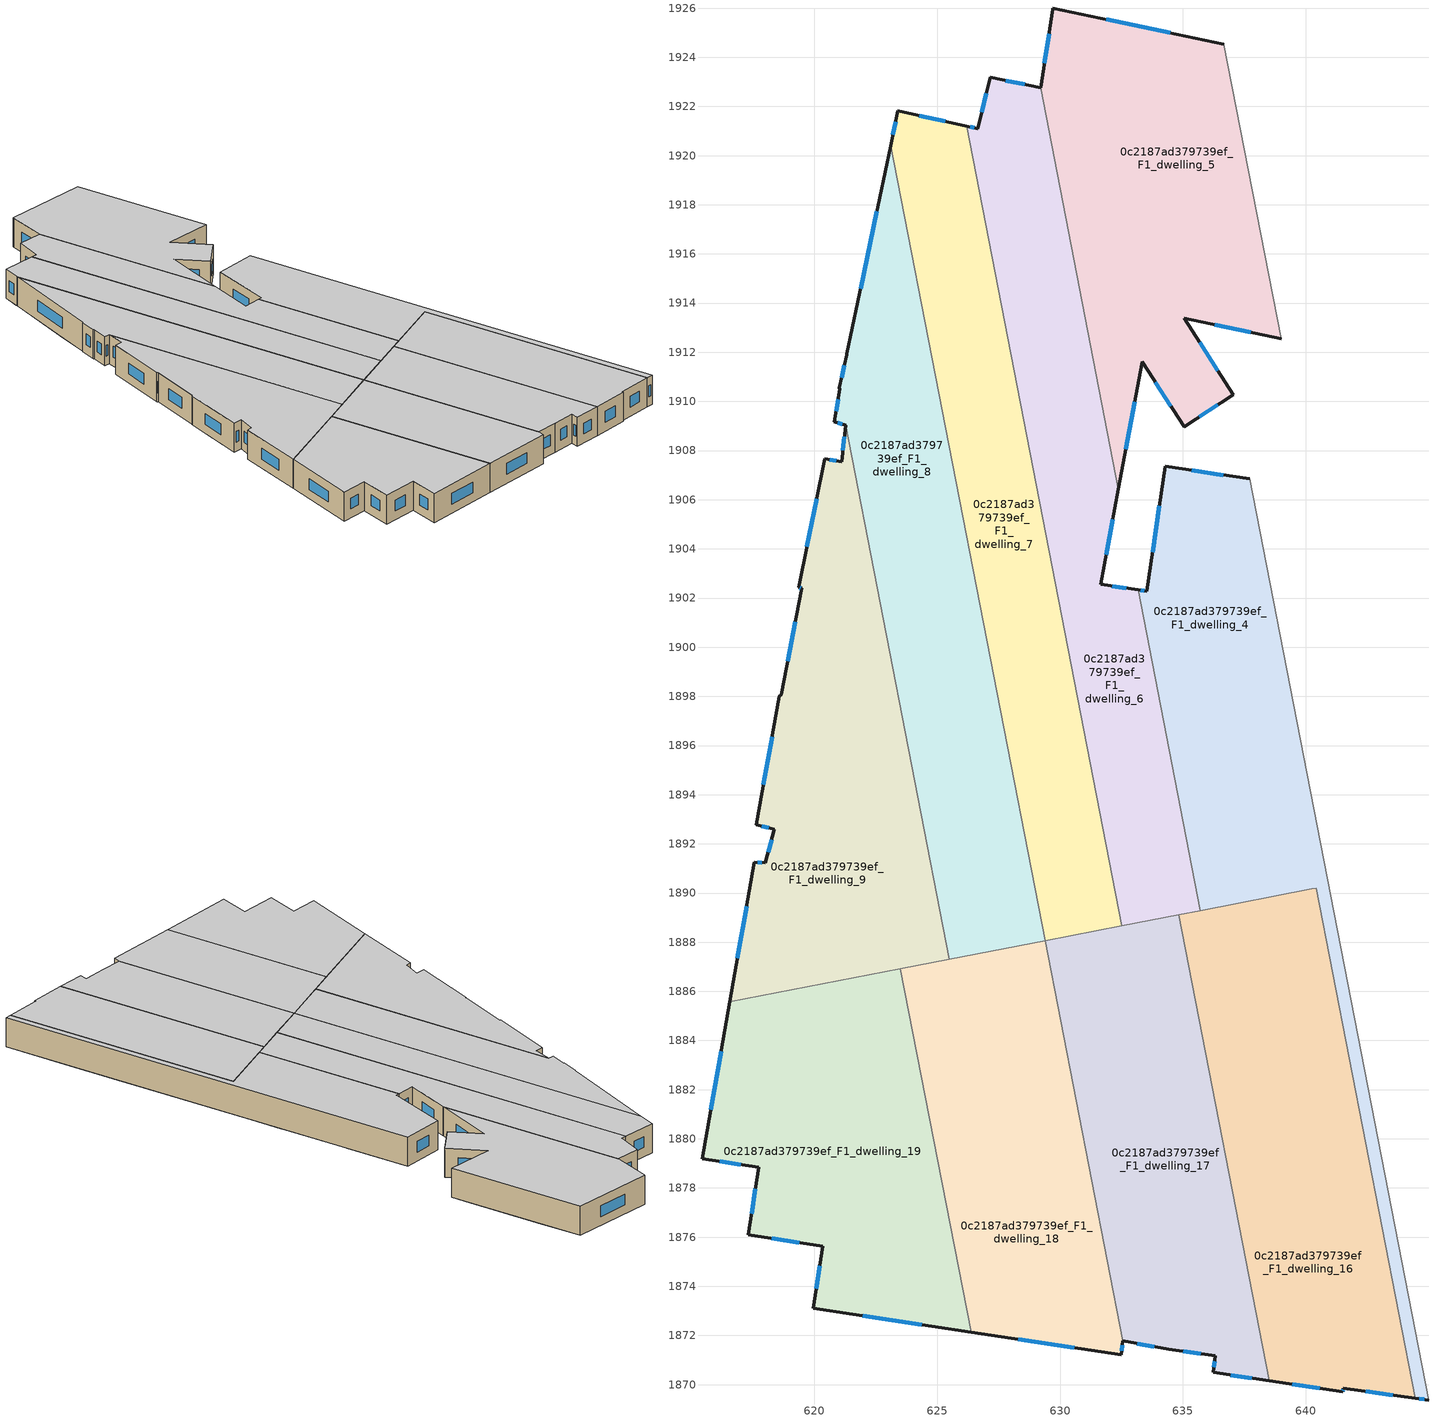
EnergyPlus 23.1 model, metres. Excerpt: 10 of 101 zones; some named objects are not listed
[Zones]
0c2187ad379739ef_F1_dwelling_16
 floor to 0c2187ad379739ef_F0_dwelling_19 (EU_floor_Construction): 643.39,1874.84 644.44,1869.45 642.78,1869.67 637.81,1873.75 636.5,1880.49 z3
 floor to 0c2187ad379739ef_F0_dwelling_18 (EU_floor_Construction): 642.34,1880.3 643.39,1874.84 636.5,1880.49 635.44,1885.94 z3
 floor to 0c2187ad379739ef_F0_dwelling_20 (EU_floor_Construction): 642.78,1869.67 641.52,1869.84 641.5,1869.7 638.5,1870.15 637.81,1873.75 z3
 floor to 0c2187ad379739ef_F0_dwelling_17 (EU_floor_Construction): 641.47,1884.73 642.34,1880.3 635.44,1885.94 634.89,1888.74 635.27,1889.2 635.7,1889.29 635.87,1889.32 z3
 floor to 0c2187ad379739ef_F0_dwelling_7 (EU_floor_Construction): 635.27,1889.2 634.89,1888.74 634.82,1889.11 z3
 floor to 0c2187ad379739ef_F0_dwelling_16 (EU_floor_Construction): 640.41,1890.2 641.47,1884.73 635.87,1889.32 z3
 wall outside (EU_wall_Construction): 638.5,1870.15 641.5,1869.7 641.52,1869.84 644.44,1869.45 z3:6
 wall to 0c2187ad379739ef_F1_dwelling_4 (EU_wall_Construction): 644.44,1869.45 640.41,1890.2 640.25,1890.17 635.7,1889.29 z3:6
 wall to 0c2187ad379739ef_F1_dwelling_17 (EU_wall_Construction): 634.82,1889.11 638.5,1870.15 z3:6
 wall to 0c2187ad379739ef_F1_dwelling_6 (EU_wall_Construction): 635.7,1889.29 634.82,1889.11 z3:6
 window (EU_Window_Construction): 642.44,1869.72 643.53,1869.57 / 641.51,1869.75 641.52,1869.8 / 639.44,1870.01 640.56,1869.84 z3.94:5.06
 ceiling to 0c2187ad379739ef_F2_dwelling_16 (EU_floor_Construction): 644.44,1869.45 640.41,1890.2 634.82,1889.11 638.5,1870.15 641.5,1869.7 641.52,1869.84 z6
0c2187ad379739ef_F1_dwelling_17
 floor to 0c2187ad379739ef_F0_dwelling_20 (EU_floor_Construction): 637.81,1873.75 638.5,1870.15 636.23,1870.49 636.32,1871.17 634.42,1871.44 632.55,1871.78 631.1,1879.24 z3
 floor to 0c2187ad379739ef_F0_dwelling_19 (EU_floor_Construction): 636.5,1880.49 637.81,1873.75 631.1,1879.24 630.34,1883.17 631.43,1884.51 631.49,1884.59 z3
 floor to 0c2187ad379739ef_F0_dwelling_18 (EU_floor_Construction): 635.44,1885.94 636.5,1880.49 631.49,1884.59 633.74,1887.33 z3
 floor to 0c2187ad379739ef_F0_dwelling_17 (EU_floor_Construction): 634.89,1888.74 635.44,1885.94 633.74,1887.33 z3
 floor to 0c2187ad379739ef_F0_dwelling_7 (EU_floor_Construction): 634.82,1889.11 634.89,1888.74 634.65,1888.44 634.01,1888.96 z3
 floor adiabatic (EU_floor_Construction): 634.65,1888.44 631.49,1884.59 631.43,1884.51 629.82,1885.84 629.39,1888.06 634.01,1888.96 z3
 floor to 0c2187ad379739ef_F0_dwelling_9 (EU_floor_Construction): 631.43,1884.51 630.34,1883.17 629.82,1885.84 z3
 wall outside (EU_wall_Construction): 632.55,1871.78 634.42,1871.44 636.32,1871.17 636.23,1870.49 638.5,1870.15 z3:6
 wall to 0c2187ad379739ef_F1_dwelling_18 (EU_wall_Construction): 629.39,1888.06 632.55,1871.78 z3:6
 wall to 0c2187ad379739ef_F1_dwelling_7 (EU_wall_Construction): 632.51,1888.67 629.39,1888.06 z3:6
 wall to 0c2187ad379739ef_F1_dwelling_6 (EU_wall_Construction): 634.82,1889.11 632.51,1888.67 z3:6
 window (EU_Window_Construction): 635.02,1871.36 635.72,1871.26 / 633.14,1871.67 633.84,1871.55 / 636.94,1870.39 637.79,1870.26 / 636.29,1870.96 636.26,1870.71 z3.94:5.06
 ceiling to 0c2187ad379739ef_F2_dwelling_17 (EU_floor_Construction): 638.5,1870.15 634.82,1889.11 629.39,1888.06 632.55,1871.78 634.42,1871.44 636.32,1871.17 636.23,1870.49 z6
0c2187ad379739ef_F1_dwelling_18
 floor to 0c2187ad379739ef_F0_dwelling_9 (EU_floor_Construction): 629.82,1885.84 630.34,1883.17 627.52,1879.73 624.41,1882.28 623.51,1886.92 627.54,1887.7 z3
 floor to 0c2187ad379739ef_F0_dwelling_10 (EU_floor_Construction): 627.52,1879.73 625.4,1877.15 624.41,1882.28 z3
 floor to 0c2187ad379739ef_F0_dwelling_20 (EU_floor_Construction): 631.1,1879.24 632.55,1871.78 632.49,1871.21 626.38,1872.13 625.4,1877.15 628.71,1881.19 z3
 floor adiabatic (EU_floor_Construction): 629.39,1888.06 629.82,1885.84 627.54,1887.7 z3
 floor to 0c2187ad379739ef_F0_dwelling_19 (EU_floor_Construction): 630.34,1883.17 631.1,1879.24 628.71,1881.19 z3
 wall outside (EU_wall_Construction): 626.38,1872.13 632.49,1871.21 632.55,1871.78 z3:6
 wall to 0c2187ad379739ef_F1_dwelling_19 (EU_wall_Construction): 623.51,1886.92 626.38,1872.13 z3:6
 wall to 0c2187ad379739ef_F1_dwelling_8 (EU_wall_Construction): 629.39,1888.06 625.5,1887.3 z3:6
 wall to 0c2187ad379739ef_F1_dwelling_9 (EU_wall_Construction): 625.5,1887.3 623.51,1886.92 z3:6
 window (EU_Window_Construction): 628.29,1871.84 630.57,1871.5 / 632.51,1871.39 632.53,1871.6 z3.94:5.06
 ceiling to 0c2187ad379739ef_F2_dwelling_18 (EU_floor_Construction): 632.49,1871.21 632.55,1871.78 629.39,1888.06 623.51,1886.92 626.38,1872.13 z6
0c2187ad379739ef_F1_dwelling_19
 floor to 0c2187ad379739ef_F0_dwelling_10 (EU_floor_Construction): 624.41,1882.28 625.4,1877.15 621.86,1872.82 619.95,1873.1 620.33,1875.63 617.32,1876.09 617.73,1878.84 615.44,1879.19 616.56,1885.57 619.66,1886.17 z3
 floor to 0c2187ad379739ef_F0_dwelling_20 (EU_floor_Construction): 625.4,1877.15 626.38,1872.13 621.86,1872.82 z3
 floor to 0c2187ad379739ef_F0_dwelling_9 (EU_floor_Construction): 623.51,1886.92 624.41,1882.28 619.66,1886.17 z3
 wall outside (EU_wall_Construction): 616.56,1885.57 615.44,1879.19 617.73,1878.84 617.32,1876.09 620.33,1875.63 619.95,1873.1 626.38,1872.13 z3:6
 wall to 0c2187ad379739ef_F1_dwelling_9 (EU_wall_Construction): 623.51,1886.92 616.56,1885.57 z3:6
 window (EU_Window_Construction): 621.97,1872.8 624.36,1872.44 / 620.21,1874.84 620.07,1873.9 / 618.26,1875.95 619.39,1875.78 / 617.6,1877.98 617.45,1876.95 / 616.16,1879.08 617.02,1878.95 / 616.21,1883.57 615.79,1881.19 z3.94:5.06
 ceiling to 0c2187ad379739ef_F2_dwelling_19 (EU_floor_Construction): 626.38,1872.13 623.51,1886.92 616.56,1885.57 615.44,1879.19 617.73,1878.84 617.32,1876.09 620.33,1875.63 619.95,1873.1 z6
0c2187ad379739ef_F1_dwelling_4
 floor to 0c2187ad379739ef_F0_dwelling_5 (EU_floor_Construction): 637.72,1906.85 638.82,1901.16 638.75,1901.12 638.85,1901.04 640.02,1895.01 633.57,1900.29 633.17,1902.33 633.53,1902.28 634.27,1907.35 z3
 floor to 0c2187ad379739ef_F0_dwelling_17 (EU_floor_Construction): 642.12,1884.21 642.98,1879.77 642.34,1880.3 641.47,1884.73 z3; 635.87,1889.32 635.7,1889.29 635.67,1889.49 z3
 floor to 0c2187ad379739ef_F0_dwelling_6 (EU_floor_Construction): 640.02,1895.01 640.02,1895 637.46,1891.87 634.78,1894.07 633.57,1900.29 z3
 floor to 0c2187ad379739ef_F0_dwelling_7 (EU_floor_Construction): 637.46,1891.87 635.64,1889.65 634.78,1894.07 z3
 floor to 0c2187ad379739ef_F0_dwelling_18 (EU_floor_Construction): 642.98,1879.77 644.04,1874.32 643.39,1874.84 642.34,1880.3 z3
 floor to 0c2187ad379739ef_F0_dwelling_19 (EU_floor_Construction): 644.04,1874.32 645,1869.37 644.44,1869.45 643.39,1874.84 z3
 floor to 0c2187ad379739ef_F0_dwelling_16 (EU_floor_Construction): 640.56,1892.23 642.12,1884.21 641.47,1884.73 640.41,1890.2 640.24,1890.17 635.87,1889.32 635.67,1889.49 635.64,1889.64 638.88,1893.6 z3
 floor to 0c2187ad379739ef_F0_dwelling_14 (EU_floor_Construction): 640.02,1895 640.56,1892.23 638.88,1893.6 z3
 wall outside (EU_wall_Construction): 637.72,1906.85 634.27,1907.35 633.53,1902.28 633.17,1902.33 / 644.44,1869.45 645,1869.37 z3:6
 wall to 0c2187ad379739ef_F1_dwelling_6 (EU_wall_Construction): 633.17,1902.33 635.7,1889.29 z3:6
 wall to 0c2187ad379739ef_F1_dwelling_3 (EU_wall_Construction): 645,1869.37 637.72,1906.85 z3:6
 window (EU_Window_Construction): 633.42,1902.3 633.28,1902.32 / 634.04,1905.76 633.76,1903.87 / 636.64,1907.01 635.35,1907.19 / 644.62,1869.43 644.82,1869.4 z3.94:5.06
 ceiling to 0c2187ad379739ef_F2_dwelling_4 (EU_floor_Construction): 645,1869.37 637.72,1906.85 634.27,1907.35 633.53,1902.28 633.17,1902.33 635.7,1889.29 640.24,1890.17 640.41,1890.2 644.44,1869.45 z6
0c2187ad379739ef_F1_dwelling_5
 floor to 0c2187ad379739ef_F0_dwelling_3 (EU_floor_Construction): 638.76,1913.78 639,1912.54 635.05,1913.38 637.05,1910.26 636.3,1909.78 630.86,1914.23 629.47,1921.38 z3
 floor to 0c2187ad379739ef_F0_dwelling_4 (EU_floor_Construction): 633.35,1911.62 632.38,1906.42 630.86,1914.23 636.3,1909.78 635.04,1908.97 z3
 floor to 0c2187ad379739ef_F0_dwelling_2 (EU_floor_Construction): 637.45,1920.49 638.76,1913.78 629.47,1921.38 629.2,1922.76 629.71,1925.95 629.7,1926 631.07,1925.72 z3
 floor to 0c2187ad379739ef_F0_dwelling_1 (EU_floor_Construction): 636.67,1924.54 637.45,1920.49 631.07,1925.72 z3
 wall outside (EU_wall_Construction): 632.38,1906.42 633.35,1911.62 635.04,1908.97 637.05,1910.26 635.05,1913.38 639,1912.54 / 636.67,1924.54 629.7,1926 629.71,1925.95 629.2,1922.76 z3:6
 wall to 0c2187ad379739ef_F1_dwelling_6 (EU_wall_Construction): 629.2,1922.76 632.38,1906.42 z3:6
 wall to 0c2187ad379739ef_F1_dwelling_2 (EU_wall_Construction): 639,1912.54 636.67,1924.54 z3:6
 window (EU_Window_Construction): 633.88,1910.79 634.51,1909.8 / 632.68,1908.05 633.04,1909.99 / 629.55,1924.95 629.36,1923.76 / 634.48,1925 631.89,1925.55 / 636.28,1913.11 637.76,1912.8 / 636.42,1911.24 635.67,1912.4 / 635.67,1909.37 636.42,1909.86 z3.94:5.06
 ceiling to 0c2187ad379739ef_F2_dwelling_5 (EU_floor_Construction): 637.05,1910.26 635.05,1913.38 639,1912.54 636.67,1924.54 629.7,1926 629.71,1925.95 629.2,1922.76 632.38,1906.42 633.35,1911.62 635.04,1908.97 z6
0c2187ad379739ef_F1_dwelling_6
 floor to 0c2187ad379739ef_F0_dwelling_4 (EU_floor_Construction): 630.86,1914.23 632.38,1906.42 632.36,1906.35 628.46,1909.55 626.92,1917.45 z3
 floor to 0c2187ad379739ef_F0_dwelling_3 (EU_floor_Construction): 629.47,1921.38 630.86,1914.23 626.92,1917.45 626.2,1921.2 626.65,1921.1 627.16,1923.19 627.31,1923.16 z3
 floor to 0c2187ad379739ef_F0_dwelling_6 (EU_floor_Construction): 632.36,1906.35 631.65,1902.56 631.8,1902.54 631.78,1902.39 631.48,1902.43 631.44,1902.23 631.7,1902.01 631.67,1901.84 633.57,1900.29 634.78,1894.07 630.84,1897.29 628.46,1909.55 z3
 floor to 0c2187ad379739ef_F0_dwelling_5 (EU_floor_Construction): 633.17,1902.33 633.57,1900.29 631.67,1901.84 631.7,1902.01 631.44,1902.23 631.48,1902.43 631.78,1902.39 631.8,1902.54 z3
 floor to 0c2187ad379739ef_F0_dwelling_7 (EU_floor_Construction): 634.78,1894.07 635.64,1889.65 635.27,1889.2 634.01,1888.96 632.16,1890.47 630.84,1897.29 z3
 floor to 0c2187ad379739ef_F0_dwelling_2 (EU_floor_Construction): 629.2,1922.76 629.47,1921.38 627.31,1923.16 z3
 floor to 0c2187ad379739ef_F0_dwelling_17 (EU_floor_Construction): 635.67,1889.49 635.7,1889.29 635.27,1889.2 635.57,1889.57 z3
 floor to 0c2187ad379739ef_F0_dwelling_8 (EU_floor_Construction): 634.01,1888.96 632.51,1888.67 632.16,1890.47 z3
 wall outside (EU_wall_Construction): 629.2,1922.76 627.16,1923.19 626.65,1921.1 626.2,1921.2 / 633.17,1902.33 631.65,1902.56 632.38,1906.42 z3:6
 wall to 0c2187ad379739ef_F1_dwelling_7 (EU_wall_Construction): 626.2,1921.2 632.51,1888.67 z3:6
 window (EU_Window_Construction): 627,1922.53 626.81,1921.75 / 628.56,1922.9 627.8,1923.05 / 631.88,1903.77 632.15,1905.21 / 632.7,1902.4 632.13,1902.49 / 626.51,1921.13 626.34,1921.17 z3.94:5.06
 ceiling to 0c2187ad379739ef_F2_dwelling_6 (EU_floor_Construction): 635.7,1889.29 633.17,1902.33 631.65,1902.56 632.38,1906.42 629.2,1922.76 627.16,1923.19 626.65,1921.1 626.2,1921.2 632.51,1888.67 z6
0c2187ad379739ef_F1_dwelling_7
 floor to 0c2187ad379739ef_F0_dwelling_7 (EU_floor_Construction): 630.84,1897.29 632.16,1890.47 628.3,1893.63 626.98,1900.45 z3
 floor to 0c2187ad379739ef_F0_dwelling_4 (EU_floor_Construction): 626.92,1917.45 628.46,1909.55 624.6,1912.7 623.11,1920.4 623.14,1920.55 z3
 floor to 0c2187ad379739ef_F0_dwelling_8 (EU_floor_Construction): 632.16,1890.47 632.51,1888.67 629.39,1888.06 628.3,1893.63 z3
 floor to 0c2187ad379739ef_F0_dwelling_3 (EU_floor_Construction): 626.2,1921.2 626.92,1917.45 623.14,1920.55 623.4,1921.82 z3
 floor to 0c2187ad379739ef_F0_dwelling_6 (EU_floor_Construction): 628.46,1909.55 630.84,1897.29 626.98,1900.45 624.6,1912.7 z3
 wall outside (EU_wall_Construction): 626.2,1921.2 623.4,1921.82 623.11,1920.4 z3:6
 wall to 0c2187ad379739ef_F1_dwelling_8 (EU_wall_Construction): 623.11,1920.4 629.39,1888.06 z3:6
 window (EU_Window_Construction): 623.31,1921.37 623.2,1920.84 / 625.32,1921.39 624.28,1921.62 z3.94:5.06
 ceiling to 0c2187ad379739ef_F2_dwelling_7 (EU_floor_Construction): 632.51,1888.67 626.2,1921.2 623.4,1921.82 623.11,1920.4 629.39,1888.06 z6
0c2187ad379739ef_F1_dwelling_8
 floor to 0c2187ad379739ef_F0_dwelling_6 (EU_floor_Construction): 624.6,1912.7 626.98,1900.45 622.18,1904.38 621.28,1909.03 620.81,1909.17 621.04,1910.5 621.02,1910.55 621.03,1910.56 621.31,1911.9 621.32,1911.93 621.94,1914.88 z3
 floor to 0c2187ad379739ef_F0_dwelling_8 (EU_floor_Construction): 628.3,1893.63 629.39,1888.06 627.54,1887.7 625.02,1889.77 623.5,1897.56 z3
 floor to 0c2187ad379739ef_F0_dwelling_4 (EU_floor_Construction): 623.11,1920.4 624.6,1912.7 621.94,1914.88 z3
 floor to 0c2187ad379739ef_F0_dwelling_9 (EU_floor_Construction): 627.54,1887.7 625.5,1887.3 625.02,1889.77 z3
 floor adiabatic (EU_floor_Construction): 626.98,1900.45 628.3,1893.63 623.5,1897.56 622.18,1904.38 z3
 wall outside (EU_wall_Construction): 623.11,1920.4 621.32,1911.93 621.31,1911.9 621.02,1910.55 621.04,1910.5 620.81,1909.17 621.28,1909.03 z3:6
 wall to 0c2187ad379739ef_F1_dwelling_9 (EU_wall_Construction): 621.28,1909.03 625.5,1887.3 z3:6
 window (EU_Window_Construction): 622.55,1917.74 621.88,1914.59 / 620.96,1909.13 621.13,1909.07 / 620.97,1910.09 620.89,1909.59 / 621.22,1911.48 621.11,1910.97 z3.94:5.06
 ceiling to 0c2187ad379739ef_F2_dwelling_8 (EU_floor_Construction): 629.39,1888.06 623.11,1920.4 621.32,1911.93 621.31,1911.9 621.02,1910.55 621.04,1910.5 620.81,1909.17 621.28,1909.03 625.5,1887.3 z6
0c2187ad379739ef_F1_dwelling_9
 floor to 0c2187ad379739ef_F0_dwelling_8 (EU_floor_Construction): 623.5,1897.56 625.02,1889.77 618.11,1895.42 618.58,1898 618.66,1898.06 619.23,1901.06 z3
 floor to 0c2187ad379739ef_F0_dwelling_10 (EU_floor_Construction): 619.66,1886.17 616.56,1885.57 617.04,1888.31 z3
 floor to 0c2187ad379739ef_F0_dwelling_6 (EU_floor_Construction): 621.28,1909.03 622.18,1904.38 620.1,1906.08 620.42,1907.67 621.11,1907.55 z3
 floor to 0c2187ad379739ef_F0_dwelling_9 (EU_floor_Construction): 625.02,1889.77 625.5,1887.3 619.66,1886.17 617.04,1888.31 617.55,1891.25 618.01,1891.23 618.38,1892.59 617.63,1892.77 618.11,1895.42 z3
 floor to 0c2187ad379739ef_F0_dwelling_7 (EU_floor_Construction): 622.18,1904.38 623.5,1897.56 619.23,1901.06 619.49,1902.39 619.37,1902.44 620.1,1906.08 z3
 wall outside (EU_wall_Construction): 621.28,1909.03 621.11,1907.55 620.42,1907.67 619.37,1902.44 619.49,1902.39 618.66,1898.06 618.58,1898 617.63,1892.77 618.38,1892.59 618.01,1891.23 617.55,1891.25 616.56,1885.57 z3:6
 window (EU_Window_Construction): 618.28,1896.36 617.93,1894.41 / 619.23,1901.03 618.92,1899.42 / 619.41,1902.43 619.45,1902.41 / 620.09,1906.03 619.7,1904.08 / 620.89,1907.59 620.64,1907.63 / 621.22,1908.56 621.16,1908.01 / 617.24,1889.47 616.87,1887.35 / 617.87,1891.24 617.7,1891.24 / 618.26,1892.17 618.12,1891.66 / 617.87,1892.71 618.14,1892.65 z3.94:5.06
 ceiling to 0c2187ad379739ef_F2_dwelling_9 (EU_floor_Construction): 625.5,1887.3 621.28,1909.03 621.11,1907.55 620.42,1907.67 619.37,1902.44 619.49,1902.39 618.66,1898.06 618.58,1898 617.63,1892.77 618.38,1892.59 618.01,1891.23 617.55,1891.25 616.56,1885.57 z6
[Building]
EU S2 Campaign: North Axis=0; Terrain=City; Solar Distribution=FullExterior
[Site:Location]
Vienna: Latitude=48; Longitude=16.5; Time Zone=1; Elevation=183
[SizingPeriod:WeatherFileDays]
AnnualSizingPeriod: Begin Month=1; Begin Day of Month=1; End Month=12; End Day of Month=31; Day of Week for Start Day=Monday; Use Weather File Daylight Saving Period=No; Use Weather File Rain and Snow Indicators=No
[MATERIAL]
EU_InternalMass_Material: Roughness=MediumRough; Thickness=0.1; Conductivity=1; Density=1800; Specific Heat=900; Thermal Absorptance=0.9; Solar Absorptance=0.7; Visible Absorptance=0.7
[MATERIAL:NOMASS] Roughness=MediumRough; Thermal Absorptance=0.9; Solar Absorptance=0.7; Visible Absorptance=0.7
Name | Thermal Resistance
EU_wall_NoMass | 0.914258
EU_floor_NoMass | 1.09711
[WINDOWMATERIAL:SIMPLEGLAZINGSYSTEM]
EU_Window_SimpleGlazing: UFactor=2.09642; Solar Heat Gain Coefficient=0.65; Visible Transmittance=0.65
[CONSTRUCTION]
EU_wall_Construction: EU_wall_NoMass
EU_floor_Construction: EU_floor_NoMass
EU_Window_Construction: EU_Window_SimpleGlazing
EU_InternalMass_Construction: EU_InternalMass_Material
[ZONE] Type=1; Multiplier=1; Ceiling Height=autocalculate; Floor Area=autocalculate; Part of Total Floor Area=Yes
Name | Volume
0c2187ad379739ef_F1_dwelling_16 | 345.777
0c2187ad379739ef_F1_dwelling_17 | 296.875
0c2187ad379739ef_F1_dwelling_18 | 289.691
0c2187ad379739ef_F1_dwelling_19 | 310.811
0c2187ad379739ef_F1_dwelling_4 | 298.505
0c2187ad379739ef_F1_dwelling_5 | 336.044
0c2187ad379739ef_F1_dwelling_6 | 324.014
0c2187ad379739ef_F1_dwelling_7 | 322.033
0c2187ad379739ef_F1_dwelling_8 | 336.841
0c2187ad379739ef_F1_dwelling_9 | 323.27
[INTERNALMASS] Construction=EU_InternalMass_Construction
Name | Zone or ZoneList | Surface Area
0c2187ad379739ef_F1_dwelling_4_EU_InternalMass | 0c2187ad379739ef_F1_dwelling_4 | 99.5194
0c2187ad379739ef_F1_dwelling_5_EU_InternalMass | 0c2187ad379739ef_F1_dwelling_5 | 112.025
0c2187ad379739ef_F1_dwelling_6_EU_InternalMass | 0c2187ad379739ef_F1_dwelling_6 | 107.994
0c2187ad379739ef_F1_dwelling_7_EU_InternalMass | 0c2187ad379739ef_F1_dwelling_7 | 107.357
0c2187ad379739ef_F1_dwelling_8_EU_InternalMass | 0c2187ad379739ef_F1_dwelling_8 | 112.28
0c2187ad379739ef_F1_dwelling_9_EU_InternalMass | 0c2187ad379739ef_F1_dwelling_9 | 107.757
0c2187ad379739ef_F1_dwelling_16_EU_InternalMass | 0c2187ad379739ef_F1_dwelling_16 | 115.246
0c2187ad379739ef_F1_dwelling_17_EU_InternalMass | 0c2187ad379739ef_F1_dwelling_17 | 98.967
0c2187ad379739ef_F1_dwelling_18_EU_InternalMass | 0c2187ad379739ef_F1_dwelling_18 | 96.5633
0c2187ad379739ef_F1_dwelling_19_EU_InternalMass | 0c2187ad379739ef_F1_dwelling_19 | 103.604
[OTHEREQUIPMENT] Fuel Type=Electricity; Design Level Calculation Method=Watts/Area; Power per Zone Floor Area=1; Fraction Latent=0; Fraction Radiant=0; Fraction Lost=0; Carbon Dioxide Generation Rate=0; EndUse Subcategory=EU_Step8_InternalGains
Name | Zone or ZoneList or Space or SpaceList | Schedule
EU_Step8_InternalGain_0c2187ad379739ef_F1_dwelling_4_f000 | 0c2187ad379739ef_F1_dwelling_4 | EU_Step8_GainSchedule_0c2187ad379739ef_F1_dwelling_4_f000
EU_Step8_InternalGain_0c2187ad379739ef_F1_dwelling_5_f000 | 0c2187ad379739ef_F1_dwelling_5 | EU_Step8_GainSchedule_0c2187ad379739ef_F1_dwelling_5_f000
EU_Step8_InternalGain_0c2187ad379739ef_F1_dwelling_6_f000 | 0c2187ad379739ef_F1_dwelling_6 | EU_Step8_GainSchedule_0c2187ad379739ef_F1_dwelling_6_f000
EU_Step8_InternalGain_0c2187ad379739ef_F1_dwelling_7_f000 | 0c2187ad379739ef_F1_dwelling_7 | EU_Step8_GainSchedule_0c2187ad379739ef_F1_dwelling_7_f000
EU_Step8_InternalGain_0c2187ad379739ef_F1_dwelling_8_f000 | 0c2187ad379739ef_F1_dwelling_8 | EU_Step8_GainSchedule_0c2187ad379739ef_F1_dwelling_8_f000
EU_Step8_InternalGain_0c2187ad379739ef_F1_dwelling_9_f000 | 0c2187ad379739ef_F1_dwelling_9 | EU_Step8_GainSchedule_0c2187ad379739ef_F1_dwelling_9_f000
EU_Step8_InternalGain_0c2187ad379739ef_F1_dwelling_16_f000 | 0c2187ad379739ef_F1_dwelling_16 | EU_Step8_GainSchedule_0c2187ad379739ef_F1_dwelling_16_f000
EU_Step8_InternalGain_0c2187ad379739ef_F1_dwelling_17_f000 | 0c2187ad379739ef_F1_dwelling_17 | EU_Step8_GainSchedule_0c2187ad379739ef_F1_dwelling_17_f000
EU_Step8_InternalGain_0c2187ad379739ef_F1_dwelling_18_f000 | 0c2187ad379739ef_F1_dwelling_18 | EU_Step8_GainSchedule_0c2187ad379739ef_F1_dwelling_18_f000
EU_Step8_InternalGain_0c2187ad379739ef_F1_dwelling_19_f000 | 0c2187ad379739ef_F1_dwelling_19 | EU_Step8_GainSchedule_0c2187ad379739ef_F1_dwelling_19_f000
[ZONEVENTILATION:DESIGNFLOWRATE] Schedule=EU_AlwaysOn; Design Flow Rate Calculation Method=AirChanges/Hour; Air Changes per Hour=0.546891; Ventilation Type=Natural; Fan Pressure Rise=0; Fan Total Efficiency=1; Constant Term Coefficient=1; Temperature Term Coefficient=0; Velocity Term Coefficient=0; Velocity Squared Term Coefficient=0; Minimum Indoor Temperature=-100; Maximum Indoor Temperature=100; Delta Temperature=-100; Minimum Outdoor Temperature=-100; Maximum Outdoor Temperature=100; Maximum Wind Speed=40
Name | Zone or ZoneList or Space or SpaceList
EU_ConstantAir_0c2187ad379739ef_F1_dwelling_4 | 0c2187ad379739ef_F1_dwelling_4
EU_ConstantAir_0c2187ad379739ef_F1_dwelling_5 | 0c2187ad379739ef_F1_dwelling_5
EU_ConstantAir_0c2187ad379739ef_F1_dwelling_6 | 0c2187ad379739ef_F1_dwelling_6
EU_ConstantAir_0c2187ad379739ef_F1_dwelling_7 | 0c2187ad379739ef_F1_dwelling_7
EU_ConstantAir_0c2187ad379739ef_F1_dwelling_8 | 0c2187ad379739ef_F1_dwelling_8
EU_ConstantAir_0c2187ad379739ef_F1_dwelling_9 | 0c2187ad379739ef_F1_dwelling_9
EU_ConstantAir_0c2187ad379739ef_F1_dwelling_16 | 0c2187ad379739ef_F1_dwelling_16
EU_ConstantAir_0c2187ad379739ef_F1_dwelling_17 | 0c2187ad379739ef_F1_dwelling_17
EU_ConstantAir_0c2187ad379739ef_F1_dwelling_18 | 0c2187ad379739ef_F1_dwelling_18
EU_ConstantAir_0c2187ad379739ef_F1_dwelling_19 | 0c2187ad379739ef_F1_dwelling_19
[HVACTEMPLATE:ZONE:IDEALLOADSAIRSYSTEM] System Availability Schedule=EU_AlwaysOn; Maximum Heating Supply Air Temperature=50; Minimum Cooling Supply Air Temperature=13; Maximum Heating Supply Air Humidity Ratio=0.0156; Minimum Cooling Supply Air Humidity Ratio=0.0077; Heating Limit=NoLimit; Cooling Limit=NoLimit; Heating Availability Schedule=EU_AlwaysOn; Cooling Availability Schedule=EU_CoolingOff; Dehumidification Control Type=ConstantSensibleHeatRatio; Cooling Sensible Heat Ratio=0.7; Dehumidification Setpoint=60; Humidification Control Type=None; Humidification Setpoint=30; Outdoor Air Method=None; Outdoor Air Flow Rate per Person=0.00944; Outdoor Air Flow Rate per Zone Floor Area=0; Outdoor Air Flow Rate per Zone=0; Demand Controlled Ventilation Type=None; Outdoor Air Economizer Type=NoEconomizer; Heat Recovery Type=None; Sensible Heat Recovery Effectiveness=0.7; Latent Heat Recovery Effectiveness=0.65
Name | Template Thermostat
0c2187ad379739ef_F1_dwelling_4 | EU_HeatOnly_0c2187ad379739ef_F1_dwelling_4
0c2187ad379739ef_F1_dwelling_5 | EU_HeatOnly_0c2187ad379739ef_F1_dwelling_5
0c2187ad379739ef_F1_dwelling_6 | EU_HeatOnly_0c2187ad379739ef_F1_dwelling_6
0c2187ad379739ef_F1_dwelling_7 | EU_HeatOnly_0c2187ad379739ef_F1_dwelling_7
0c2187ad379739ef_F1_dwelling_8 | EU_HeatOnly_0c2187ad379739ef_F1_dwelling_8
0c2187ad379739ef_F1_dwelling_9 | EU_HeatOnly_0c2187ad379739ef_F1_dwelling_9
0c2187ad379739ef_F1_dwelling_16 | EU_HeatOnly_0c2187ad379739ef_F1_dwelling_16
0c2187ad379739ef_F1_dwelling_17 | EU_HeatOnly_0c2187ad379739ef_F1_dwelling_17
0c2187ad379739ef_F1_dwelling_18 | EU_HeatOnly_0c2187ad379739ef_F1_dwelling_18
0c2187ad379739ef_F1_dwelling_19 | EU_HeatOnly_0c2187ad379739ef_F1_dwelling_19
[SIZING:ZONE] Zone Cooling Design Supply Air Temperature Input Method=SupplyAirTemperature; Zone Cooling Design Supply Air Temperature=13; Zone Heating Design Supply Air Temperature Input Method=SupplyAirTemperature; Zone Heating Design Supply Air Temperature=50; Zone Cooling Design Supply Air Humidity Ratio=0.008; Zone Heating Design Supply Air Humidity Ratio=0.008; Cooling Design Air Flow Method=DesignDay; Cooling Design Air Flow Rate=0; Cooling Minimum Air Flow per Zone Floor Area=0.000762; Cooling Minimum Air Flow=0; Cooling Minimum Air Flow Fraction=0.2; Heating Design Air Flow Method=DesignDay; Heating Design Air Flow Rate=0; Heating Maximum Air Flow per Zone Floor Area=0.002032; Heating Maximum Air Flow=0.141576; Heating Maximum Air Flow Fraction=0.3; Account for Dedicated Outdoor Air System=No; Dedicated Outdoor Air System Control Strategy=NeutralSupplyAir; Dedicated Outdoor Air Low Setpoint Temperature for Design=autosize; Dedicated Outdoor Air High Setpoint Temperature for Design=autosize; Zone Load Sizing Method=Sensible Load Only No Latent Load; Zone Latent Cooling Design Supply Air Humidity Ratio Input Method=HumidityRatioDifference; Zone Cooling Design Supply Air Humidity Ratio Difference=0.005; Zone Latent Heating Design Supply Air Humidity Ratio Input Method=HumidityRatioDifference; Zone Humidification Design Supply Air Humidity Ratio Difference=0.005
0c2187ad379739ef_F1_dwelling_4; 0c2187ad379739ef_F1_dwelling_5; 0c2187ad379739ef_F1_dwelling_6; 0c2187ad379739ef_F1_dwelling_7; 0c2187ad379739ef_F1_dwelling_8; 0c2187ad379739ef_F1_dwelling_9; 0c2187ad379739ef_F1_dwelling_16; 0c2187ad379739ef_F1_dwelling_17; 0c2187ad379739ef_F1_dwelling_18; 0c2187ad379739ef_F1_dwelling_19
[SCHEDULE:CONSTANT]
Name | Hourly Value
EU_AlwaysOn | 1
EU_CoolingOff | 0
[SCHEDULE:FILE] Column Number=1; Rows to Skip at Top=0; Number of Hours of Data=8760; Column Separator=Comma; Interpolate to Timestep=No; Minutes per Item=60; Adjust Schedule for Daylight Savings=Yes
Name | File
EU_Step8_GainSchedule_0c2187ad379739ef_F1_dwelling_4_f000 | ../../schedules/0c2187ad379739ef/0c2187ad379739ef_F1_dwelling_4_f000_gain.csv
EU_Step8_GainSchedule_0c2187ad379739ef_F1_dwelling_5_f000 | ../../schedules/0c2187ad379739ef/0c2187ad379739ef_F1_dwelling_5_f000_gain.csv
EU_Step8_GainSchedule_0c2187ad379739ef_F1_dwelling_6_f000 | ../../schedules/0c2187ad379739ef/0c2187ad379739ef_F1_dwelling_6_f000_gain.csv
EU_Step8_GainSchedule_0c2187ad379739ef_F1_dwelling_7_f000 | ../../schedules/0c2187ad379739ef/0c2187ad379739ef_F1_dwelling_7_f000_gain.csv
EU_Step8_GainSchedule_0c2187ad379739ef_F1_dwelling_8_f000 | ../../schedules/0c2187ad379739ef/0c2187ad379739ef_F1_dwelling_8_f000_gain.csv
EU_Step8_GainSchedule_0c2187ad379739ef_F1_dwelling_9_f000 | ../../schedules/0c2187ad379739ef/0c2187ad379739ef_F1_dwelling_9_f000_gain.csv
EU_Step8_GainSchedule_0c2187ad379739ef_F1_dwelling_16_f000 | ../../schedules/0c2187ad379739ef/0c2187ad379739ef_F1_dwelling_16_f000_gain.csv
EU_Step8_GainSchedule_0c2187ad379739ef_F1_dwelling_17_f000 | ../../schedules/0c2187ad379739ef/0c2187ad379739ef_F1_dwelling_17_f000_gain.csv
EU_Step8_GainSchedule_0c2187ad379739ef_F1_dwelling_18_f000 | ../../schedules/0c2187ad379739ef/0c2187ad379739ef_F1_dwelling_18_f000_gain.csv
EU_Step8_GainSchedule_0c2187ad379739ef_F1_dwelling_19_f000 | ../../schedules/0c2187ad379739ef/0c2187ad379739ef_F1_dwelling_19_f000_gain.csv
